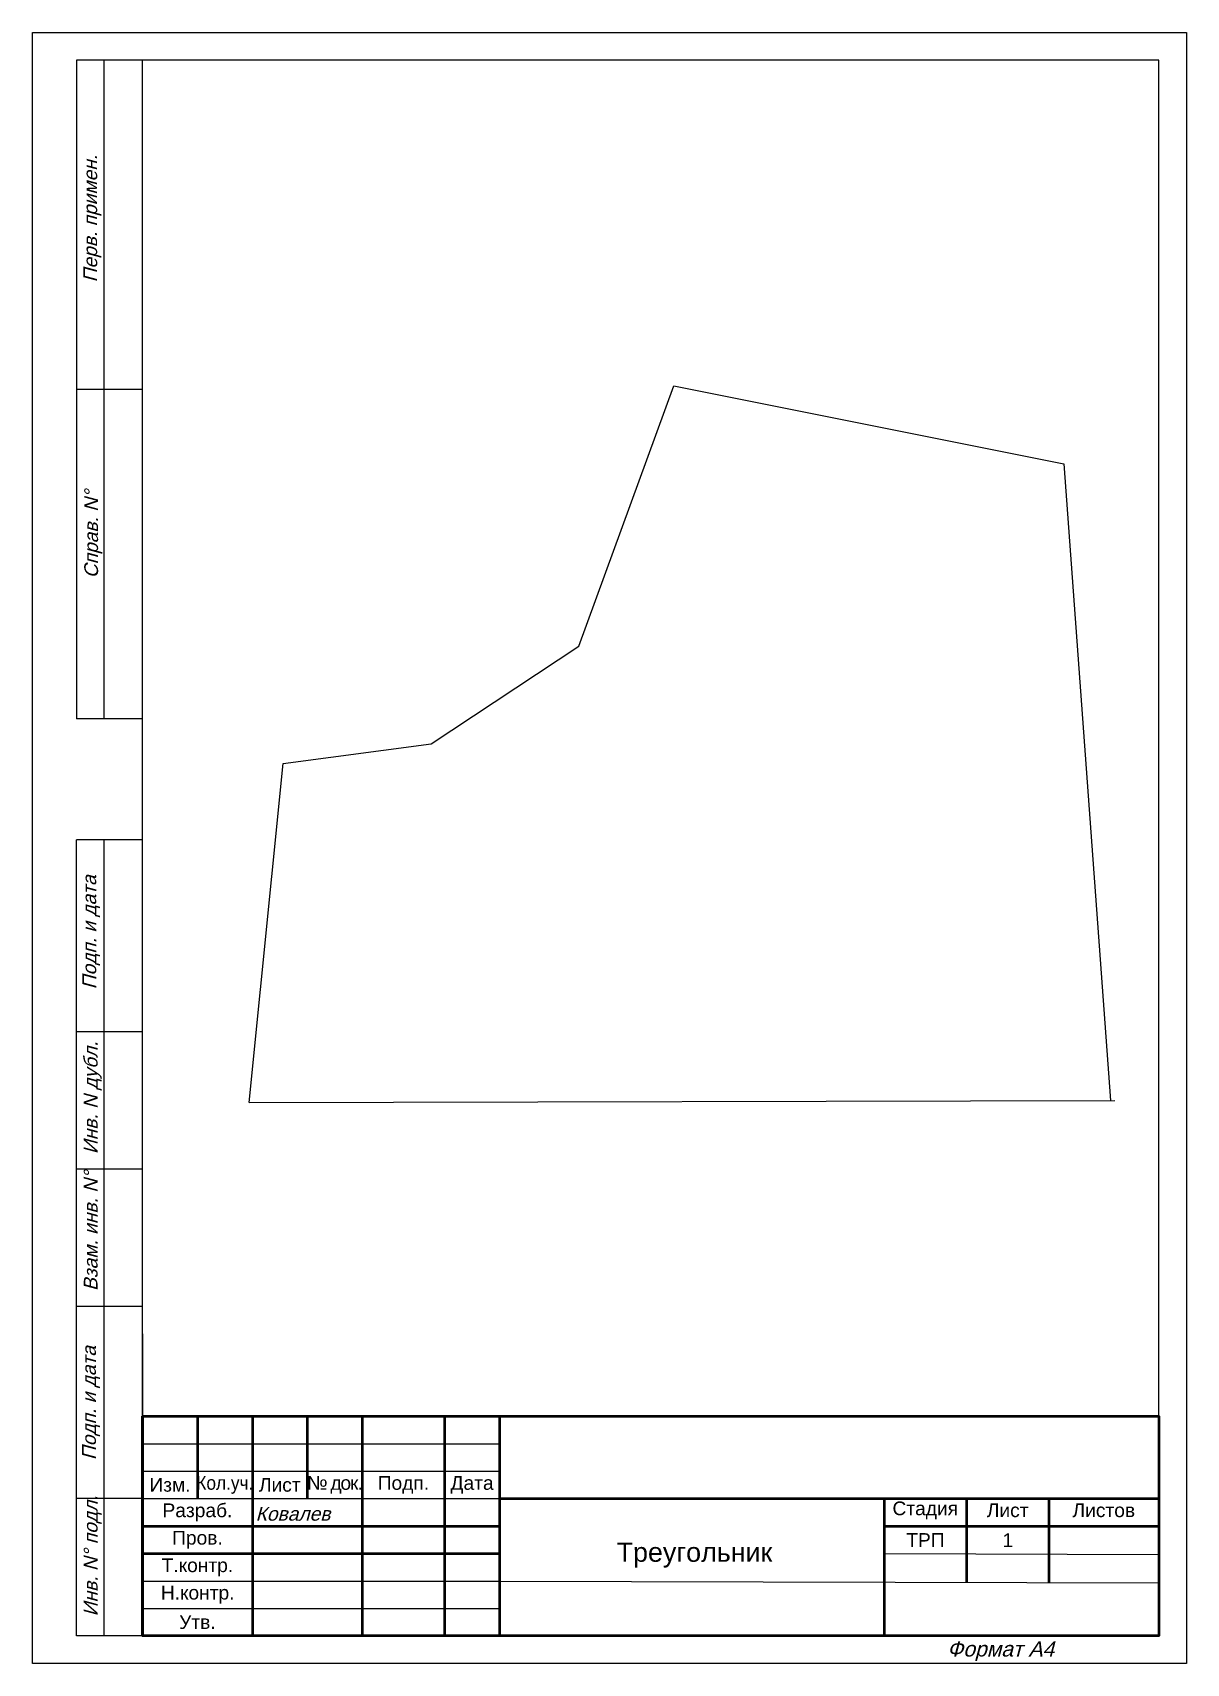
# Model space of a CAD drawing. Header units: millimetres. Extents: x 2125 to 2335, y 1471 to 1768.
import ezdxf
from ezdxf.enums import TextEntityAlignment as Align

# ---------------------------------------------------------------- set-up
doc = ezdxf.new("R2010")
doc.units = ezdxf.units.MM
doc.layers.add('formats', color=8, linetype='Continuous')
doc.layers.add('text', color=4, linetype='Continuous')
doc.styles.get("Standard").update_dxf_attribs({"font": 'arial.ttf'})

# ---------------------------------------------------------------- blocks, each defined once
blk = doc.blocks.new('Рамка А4')
at = {"layer": 'formats'}
for p, q in [((0, 0), (0, 297)), ((0, 297), (210, 297)), ((210, 297), (210, 0)), ((8, 292), (8, 172)), ((205, 292), (8, 292)), ((13, 172), (13, 292)), ((20, 5), (20, 292)), ((205, 5), (205, 292)), ((20, 232), (8, 232)), ((20, 172), (8, 172)), ((8, 5), (8, 150)), ((20, 150), (8, 150)), ((13, 5), (13, 150)), ((20, 115), (8, 115)), ((20, 90), (8, 90)), ((20, 65), (8, 65)), ((20, 60), (20, 5)), ((20, 30), (8, 30)), ((205, 5), (8, 5)), ((155, 5), (155, 5)), ((210, 0), (0, 0))]:
    blk.add_line(p, q, dxfattribs=at)
at = {"layer": 'text', "oblique": 15}
for s, p in [('Перв. примен.', (11.75, 251.51)), ('Справ. N%%d', (11.91, 197.63)), ('Подп. и дата', (11.57, 122.77)), ('Инв. N дубл.', (11.82, 92.75)), ('Взам. инв. N%%d', (11.82, 67.82)), ('Подп. и дата', (11.52, 37.03)), ('Инв. N%%d подл.', (11.82, 8.57))]:
    blk.add_text(s, height=2.5, rotation=90, dxfattribs=at).set_placement(p)
blk.add_text('Формат А4', height=2.75, dxfattribs=at).set_placement((166.46, 1.25))
blk = doc.blocks.new('Основная надпись текстового документа')
at = {"layer": 'formats'}
for p, q in [((-50, 14.99), (0, 14.81)), ((-120, 10), (0, 9.66))]:
    blk.add_line(p, q, dxfattribs=at)
at = {"layer": 'formats', "lineweight": 50}
blk.add_lwpolyline([(-185, 40), (0, 40), (0, 0), (-185, 0)], close=True, dxfattribs=at)
for points in [[(-185, 40), (-185, 0)], [(-175, 40), (-175, 25)], [(-165, 40), (-165, 0)], [(-155, 40), (-155, 25)], [(-145, 40), (-145, 0)], [(-130, 40), (-130, 0)], [(-120, 40), (-120, 0)], [(-120, 25), (0, 25)], [(-50, 25), (-50, 0)], [(-35, 25), (-35, 9.76)], [(-20, 25), (-20, 9.71)], [(-185, 20), (-120, 20)], [(-50, 20), (0, 20)], [(-185, 15), (-120, 15)]]:
    blk.add_lwpolyline(points, dxfattribs=at)
at = {"layer": 'formats'}
for points in [[(-185, 35), (-120, 35)], [(-185, 30), (-120, 30)], [(-185, 25), (-120, 25)], [(-185, 10), (-120, 10)], [(-185, 5), (-120, 5)]]:
    blk.add_lwpolyline(points, dxfattribs=at)
at = {"layer": 'text', "lineweight": 25, "char_height": 2.5, "attachment_point": 5}
for s, insert, width in [('Изм.', (-180, 27.5), 10), ('{\\W0.9;Кол.уч.}', (-170.01, 27.5), 10.0183), ('Лист', (-160.01, 27.5), 10.0183), ('{\\T0.9;№ док.}', (-150.01, 27.5), 9.9817), ('Подп.', (-137.51, 27.5), 15.0183), ('Дата', (-125.01, 27.5), 9.9817), ('Разраб.', (-175, 22.5), 20), ('Стадия', (-42.52, 22.87), 15), ('Лист', (-27.52, 22.87), 15), ('Листов', (-10.02, 22.87), 20), ('Пров.', (-175, 17.5), 20), ('ТРП', (-42.5, 17.47), 15), ('1', (-27.5, 17.44), 15), ('Т.контр.', (-175, 12.5), 20), ('Н.контр.', (-174.95, 7.5), 19.9036), ('Утв.', (-175, 2.5), 20)]:
    blk.add_mtext(s, dxfattribs=dict(at, insert=insert, width=width))
at = {"layer": 'text', "oblique": 15}
for tag, p in [('ОБОЗНАЧЕНИЕ', (-60, 32.5)), ('ОРГАНИЗАЦИЯ', (-24.82, 4.86))]:
    blk.add_attdef(tag, text='', height=5, dxfattribs=at).set_placement(p, align=Align.MIDDLE)
for tag, p in [('РАЗРАБОТЧИК', (-164.41, 20.99)), ('ПРОВЕРИЛ', (-164.64, 15.57)), ('УТВЕРДИЛ', (-165, 1.03))]:
    blk.add_attdef(tag, p, '', height=2.5, dxfattribs=at)
blk.add_attdef('НАЗВАНИЕ', text='', height=5, dxfattribs=at).set_placement((-85.24, 17.45), align=Align.MIDDLE_CENTER)

msp = doc.modelspace()

# ---------------------------------------------------------------- linework, layer by layer
for p, q in [((2224.85, 1656.71), (2242.13, 1704.09)), ((2242.13, 1704.09), (2313.13, 1689.9)), ((2197.95, 1638.89), (2224.85, 1656.71)), ((2171.02, 1635.32), (2197.95, 1638.89))]:
    msp.add_line(p, q)
at = {"layer": 'text'}
for p, q in [((2313.13, 1689.9), (2321.59, 1573.97)), ((2164.8, 1573.59), (2171.02, 1635.32)), ((2164.8, 1573.59), (2322.38, 1573.97))]:
    msp.add_line(p, q, dxfattribs=at)

# ---------------------------------------------------------------- block references
msp.add_blockref('Рамка А4', (2125.4, 1471.43), dxfattribs=at)
msp.add_blockref('Основная надпись текстового документа', (2330.4, 1476.43), dxfattribs=at).add_auto_attribs({'РАЗРАБОТЧИК': 'Ковалев'})

# ---------------------------------------------------------------- texts
at = {"layer": 'text', "insert": (2231.7, 1493.43), "char_height": 3.5, "attachment_point": 1}
msp.add_mtext_dynamic_manual_height_columns('Треугольник', width=21.6, gutter_width=17.5, heights=[0], dxfattribs=at)

doc.saveas('drawing.dxf')
